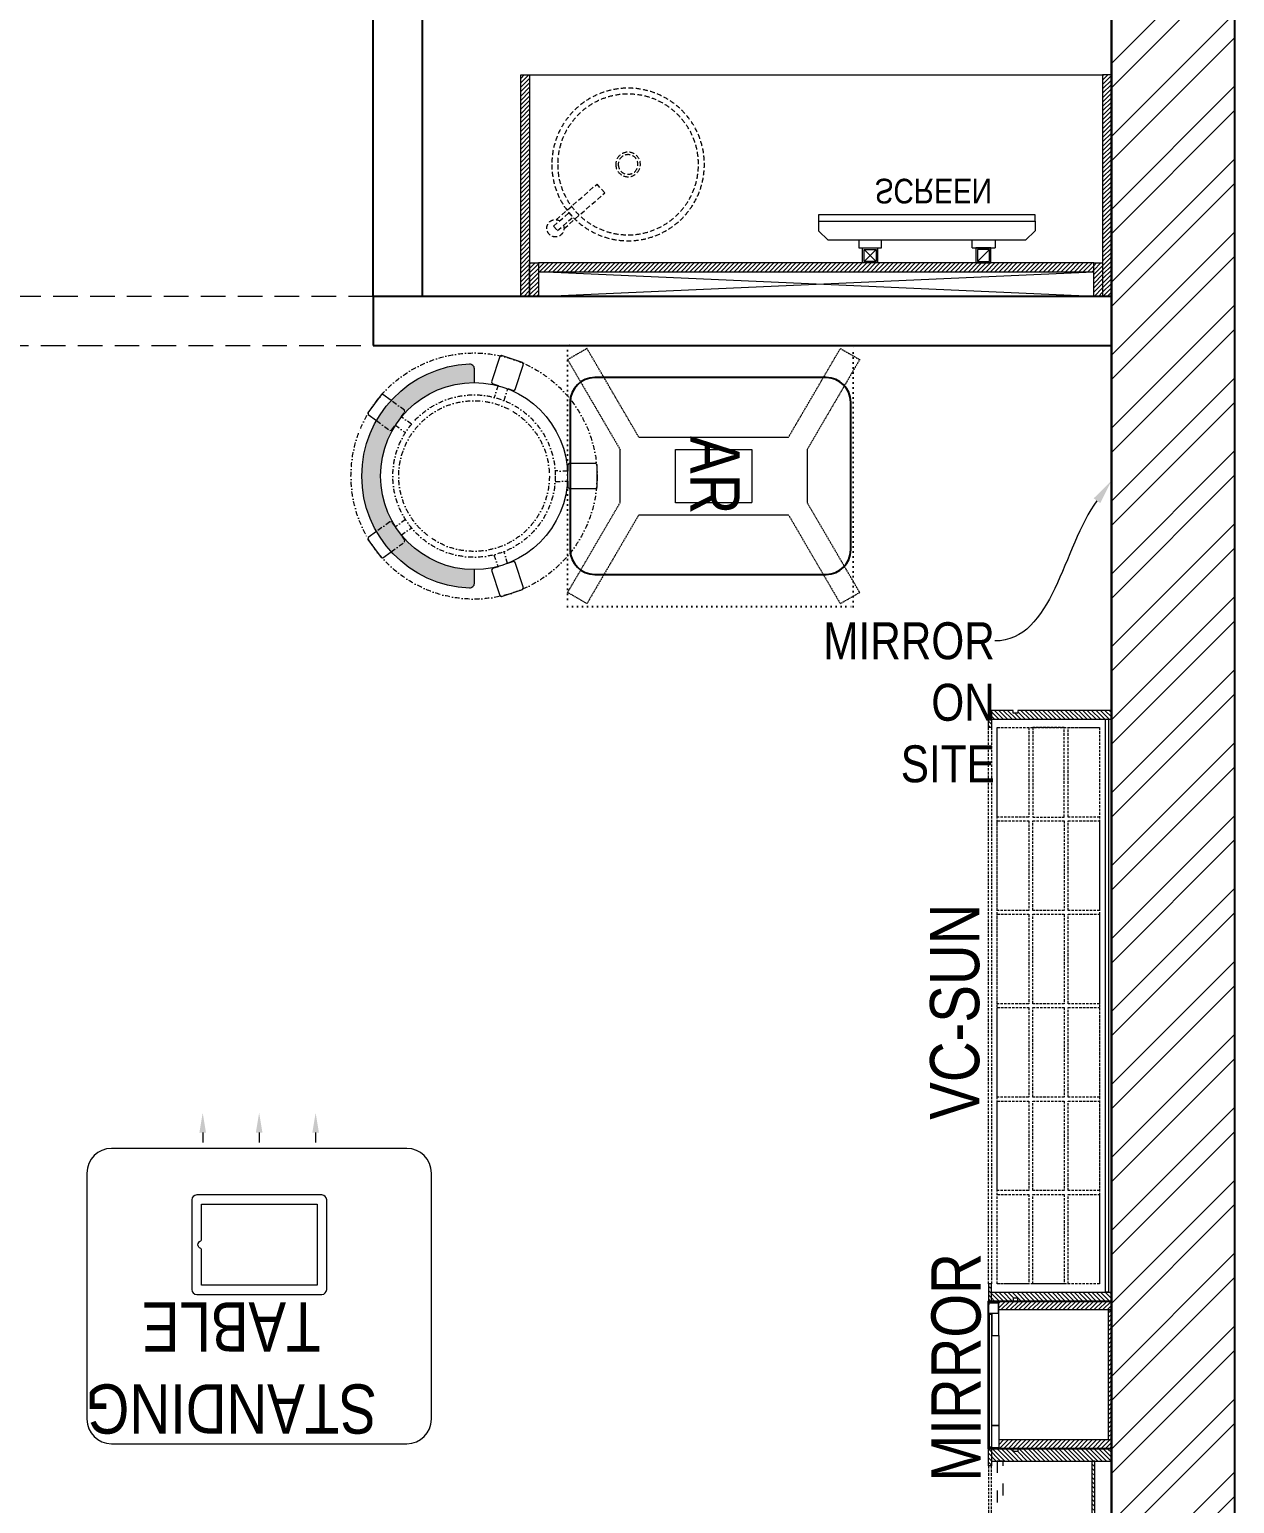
# Model space of a CAD drawing. Header units: millimetres. Extents: x 1837572 to 1844415, y 34323 to 47013.
# Drawn here: x 1841967 to 1844415, y 41380 to 44375 of the extents above; entities that cross this region are included whole.
import ezdxf
from ezdxf import colors
from ezdxf.entities.mleader import LeaderData, LeaderLine
from ezdxf.math import Vec2, Vec3

# ---------------------------------------------------------------- set-up
doc = ezdxf.new("R2010")
doc.units = ezdxf.units.MM
doc.header["$LTSCALE"] = 40
for name, pattern in [('a_p6_plan_L18$0$HIDDEN', [0.375, 0.25, -0.125]), ('ACAD_ISO03W100', [30, 12, -18]), ('DASHDOT2', [0.5, 0.25, -0.125, 0, -0.125]), ('DOT', [0.25, 0, -0.25]), ('HIDDEN2', [0.1875, 0.125, -0.0625])]:
    doc.linetypes.add(name, pattern=pattern)
doc.layers.add('A-WALL', color=1, linetype='Continuous')
for name, color, linetype, lineweight in [('HATCH', 9, 'Continuous', 9), ('LENS-CURTAIN', 5, 'a_p6_plan_L18$0$HIDDEN', 9), ('LENS-DIM', 252, 'Continuous', 5), ('LENS-PARTITION', 21, 'Continuous', 25), ('LENS-TEXT', 31, 'Continuous', 5), ('LENS_TEXT', 31, 'Continuous', 5), ('LK-EQPMT', 3, 'Continuous', 18), ('LK-FF&E FLOOR', 1, 'Continuous', 9), ('LK-FF&E WALL', 1, 'Continuous', 9), ('LK-IT', 3, 'Continuous', 18), ('LN-ELEVATION-1', 81, 'Continuous', 13), ('LN-ELEVATION-2', 103, 'Continuous', 20), ('LN-ELEVATION-3', 125, 'a_p6_plan_L18$0$HIDDEN', 18), ('LN-ELEVATION-4', 145, 'Continuous', 13), ('LN-HATCH', 251, 'Continuous', 0), ('PLANO-TXT', 252, 'Continuous', 5)]:
    doc.layers.add(name, color=color, linetype=linetype, lineweight=lineweight)
doc.styles.add('LK TXT', font='Gill Sans MT Condensed Regular.ttf')
doc.styles.get("Standard").update_dxf_attribs({"font": 'Gill Sans MT Condensed Regular.ttf', "height": 100})
pattern_1 = [(45, (7858054.083674966, 3504049.203216764), (-4.490128060534575, 4.490128060534575), [])]

# ---------------------------------------------------------------- blocks, each defined once
blk = doc.blocks.new('A$Cc8bc48d2')
at = {"layer": 'LN-HATCH'}
h = blk.add_hatch(dxfattribs=at)
h.set_pattern_fill('ANSI32', color=256, scale=11, angle=180)
h.set_pattern_definition([(225, (-4564555.716857644, -36239.9444746708), (74.08711299882052, -74.08711299882054), []), (225, (-4564605.108287643, -36239.9444746708), (74.08711299882052, -74.08711299882054), [])])
h.paths.add_polyline_path([(289.8692375570536, 7876.259052967362), (-2269.130762442015, 7876.259052967362), (-2269.130762442015, 7646.259052967362), (289.8692375579849, 7646.259052967362)])
h.paths.add_polyline_path([(3923.869237557985, 7876.259052967362), (555.8692375570536, 7876.259052967362), (555.8692375579848, 7646.259052967362), (3673.869237557986, 7646.259052967362), (3673.869237557986, -3944.740947032624), (3723.869237557985, -3944.740947032624), (3723.869237557985, -4213.740947032638), (3923.869237557985, -4213.740947032638)])
h.paths.add_polyline_path([(-2689.130762442015, 7416.259052967362), (-2919.130762442015, 7416.259052967362), (-2919.130762442015, -4213.740947032638), (-2689.130762442947, -4213.740947032638)])
at = {"layer": 'A-WALL'}
for p, q in [((3923.869237557985, 7876.259052967362), (3923.869237557985, -4213.740947032638)), ((3673.869237557986, -3944.740947032624), (3673.869237557986, 7646.259052967362)), ((3673.869237557986, 7646.259052967376), (3673.869237557986, -3944.740947032624))]:
    blk.add_line(p, q, dxfattribs=at)
blk = doc.blocks.new('rtf')
at = {"color": 0, "linetype": 'ByBlock', "lineweight": -2}
for p, q in [((16412.5253540573, -172798.8148984113), (16452.40026456733, -172798.8148984113)), ((16412.5253540573, -172810.8148984113), (16412.5253540573, -172798.8148984113)), ((16412.5253540573, -172810.8148984113), (16452.40026456733, -172810.8148984113)), ((16425.26329468148, -172793.1007600746), (16535.26329468148, -172793.1007600746)), ((16535.26329468148, -172793.1007600746), (16535.26329468148, -172817.1007600746)), ((16425.26329468148, -172817.1007600746), (16535.26329468148, -172817.1007600746))]:
    blk.add_line(p, q, dxfattribs=at)
for centre, radius, start, end in [((16412.5253540573, -172805.1007600746), 17.5, 21.05058810897431, 340.9421780194656), ((16444.53660690578, -172804.8148984114), 9.891264419597851, 322.656233941354, 37.34376605891414)]:
    blk.add_arc(centre, radius, start, end, dxfattribs=at)
blk = doc.blocks.new('dsg')
at = {"color": 0, "linetype": 'ByBlock', "lineweight": -2}
for radius in [155, 143, 25, 20]:
    blk.add_circle((11491.5035008227, -171102.5847399924), radius, dxfattribs=at)
blk.add_blockref('rtf', (-5117.472106590168, 1702.9323767405), dxfattribs=at)
blk = doc.blocks.new('CLINIC - CABINET SINK')
at = {"layer": 'LN-HATCH', "ltscale": 0.5}
h = blk.add_hatch(dxfattribs=at)
h.set_pattern_fill('ANSI31', color=256, scale=2)
h.set_pattern_definition([(45, (4052861.500382861, 1708016.355767586), (-4.490128060534575, 4.490128060534575), [])])
h.paths.add_polyline_path([(-563.359543572413, 156.9999999999999), (564.640456427587, 156.9999999999999), (564.640456427587, 174.9999999999999), (-563.359543572413, 174.9999999999999)])
h.paths.add_polyline_path([(582.6404564275869, 225), (600.6404564275869, 225), (600.6404564275869, -225), (582.6404564275869, -225)])
h.paths.add_polyline_path([(564.640456427587, 225), (582.6404564275869, 225), (582.6404564275869, 156.9999999999999), (564.640456427587, 156.9999999999999)])
h.paths.add_polyline_path([(-581.359543572413, 225), (-599.359543572413, 225), (-599.359543572413, -225), (-581.359543572413, -225)])
h.paths.add_polyline_path([(-581.359543572413, 225), (-563.359543572413, 225), (-563.359543572413, 156.9999999999999), (-581.359543572413, 156.9999999999999)])
at = {"layer": 'LN-ELEVATION-1', "ltscale": 0.5}
for points in [[(-581.359543572413, 225), (-599.359543572413, 225), (-599.359543572413, -225), (-581.359543572413, -225)], [(-581.359543572413, 225), (-563.359543572413, 225), (-563.359543572413, 156.9999999999999), (-581.359543572413, 156.9999999999999)], [(564.640456427587, 225), (582.6404564275869, 225), (582.6404564275869, 156.9999999999999), (564.640456427587, 156.9999999999999)], [(582.6404564275869, 225), (600.6404564275869, 225), (600.6404564275869, -225), (582.6404564275869, -225)], [(-563.359543572413, 156.9999999999999), (564.640456427587, 156.9999999999999), (564.640456427587, 174.9999999999999), (-563.359543572413, 174.9999999999999)]]:
    blk.add_lwpolyline(points, close=True, dxfattribs=at)
at = {"layer": 'LN-ELEVATION-2', "ltscale": 0.5}
blk.add_line((582.6404564275869, -225), (-581.359543572413, -225), dxfattribs=at)
at = {"layer": 'LN-HATCH', "ltscale": 0.5}
for p, q in [((564.640456427587, 225), (-563.359543572413, 174.9999999999999)), ((-563.359543572413, 225), (564.640456427587, 174.9999999999999))]:
    blk.add_line(p, q, dxfattribs=at)
at = {"layer": 'LN-ELEVATION-3', "xscale": -1, "rotation": 41.1558274151866}
blk.add_blockref('dsg', (-103569.3304926871, 136346.6509754679), dxfattribs=at)
blk = doc.blocks.new('CLINIC SCREEN')
at = {"layer": 'LK-EQPMT'}
for p, q in [((-103.1090284836336, 42.85441964946222), (-127.4114311772946, 18.55201695591665)), ((-127.4114311772946, 42.85441964946222), (-103.1090284836336, 18.55201695591665)), ((102.7052824410566, 42.85441964946222), (127.007685134602, 18.55201695591665))]:
    blk.add_line(p, q, dxfattribs=at)
at = {"layer": 'LK-EQPMT', "ltscale": 12}
for p, q in [((-220.0000000000082, -19.41163062257681), (-200.5883693773149, 0)), ((200.5883693773149, 0), (-200.5883693773149, 0)), ((-138.5315413423604, 0), (-138.5315413423604, 15.514207008644)), ((-138.5315413423604, 15.514207008644), (-91.98892031613741, 15.514207008644)), ((-91.98892031613741, 15.514207008644), (-91.98892031613741, 0)), ((91.98892031610741, 15.514207008644), (91.98892031610741, 0)), ((91.98892031610741, 15.514207008644), (138.5315413423595, 15.514207008644)), ((138.5315413423595, 0), (138.5315413423595, 15.514207008644)), ((219.9999999999918, -19.41163062257681), (200.5883693773149, 0)), ((-220.0000000000082, -38.82326124538668), (-220.0000000000082, -19.41163062257681)), ((219.9999999999918, -38.82326124538668), (219.9999999999918, -19.41163062257681))]:
    blk.add_line(p, q, dxfattribs=at)
at = {"layer": 'LK-EQPMT'}
for points in [[(-130.4492315140169, 15.51421661919448), (-100.0712281470269, 15.51421661919448), (-100.0712281470269, 45.89221998606814), (-130.4492315140169, 45.89221998606814)], [(-127.4114311772946, 18.55201695591665), (-103.1090284836336, 18.55201695591665), (-103.1090284836336, 42.85441964946222), (-127.4114311772946, 42.85441964946222)], [(130.0454854713243, 15.51421661919448), (99.66748210433435, 15.51421661919448), (99.66748210433435, 45.89221998606814), (130.0454854713243, 45.89221998606814)], [(127.007685134602, 18.55201695591665), (102.7052824410566, 18.55201695591665), (102.7052824410566, 42.85441964946222), (127.007685134602, 42.85441964946222)]]:
    blk.add_lwpolyline(points, close=True, dxfattribs=at)
at = {"layer": 'LK-EQPMT', "ltscale": 12}
blk.add_lwpolyline([(-220.0000000000082, -51.71278328332107), (-220.0000000000082, -38.82326124538668), (219.9999999999918, -38.82326124538668), (219.9999999999918, -51.71278328332107)], close=True, dxfattribs=at)
at = {"layer": 'LK-EQPMT', "ltscale": 12, "insert": (5.199680584678389, -100.4085774972336), "char_height": 50, "attachment_point": 5}
blk.add_mtext_dynamic_manual_height_columns(' SCREEN', width=466.4796511627907, gutter_width=12.5, heights=[0], dxfattribs=at)
blk = doc.blocks.new('AR')
at = {"layer": 'LN-ELEVATION-2', "linetype": 'DOT', "lineweight": 25, "transparency": 33554493}
blk.add_lwpolyline([(0, 13.41378593863919), (530, 13.41378593863919), (530, 593.4137859386392), (0, 593.4137859386392)], close=True, dxfattribs=at)
at = {"layer": 'LN-ELEVATION-2', "lineweight": 25}
blk.add_lwpolyline([(465, 68.22063546301797), (465, 538.2206354630179, 0.4142135623730951), (415, 588.2206354630179), (115, 588.2206354630179, 0.4142135623730951), (65, 538.2206354630179), (65, 68.22063546301797, 0.4142135623730951), (115, 18.22063546301797), (415, 18.22063546301797, 0.4142135623730951)], format="xyb", close=True, dxfattribs=at)
at = {"layer": 'LN-ELEVATION-4', "linetype": 'HIDDEN2', "ltscale": 0.25, "transparency": 33554664}
for points in [[(185.8456009030342, 448.8780772723258), (5.888936847448348, 554.0078910568263), (28.48512306064368, 593.350836840691), (211.0874861851335, 486.6754184374586)], [(344.154399111867, 448.8780772762837), (524.1110631600021, 554.0078910947777), (501.5148769393563, 593.3508368753828), (318.9125138223171, 486.6754184374586)], [(211.0874861851335, 486.6754184376913), (318.9125138223171, 486.6754184376913)], [(185.8456009030342, 144.472759603057), (185.8456009030342, 448.8780772723258)], [(344.154399111867, 448.8780772762837), (344.154399111867, 144.4727595990989)], [(185.8456009030342, 144.472759603057), (5.888936847448348, 39.34294581855647), (28.48512306064368, 3.46917659e-08), (211.0874861851335, 106.6754184379242)], [(344.154399111867, 144.4727595990989), (524.1110631600021, 39.34294578060508), (501.5148769393563, 0), (318.9125138223171, 106.6754184379242)], [(318.9125138223171, 106.6754184376914), (211.0874861851335, 106.6754184376914)]]:
    blk.add_lwpolyline(points, dxfattribs=at)
blk.add_lwpolyline([(210.8456009030342, 373.9866790841333), (319.154399111867, 373.9866790841333), (319.154399111867, 219.3641577917151), (210.8456009030342, 219.3641577917151)], close=True, dxfattribs=at)
blk = doc.blocks.new('DOCTOR STOOL')
at = {"layer": 'HATCH'}
h = blk.add_hatch(dxfattribs=at)
h.set_pattern_fill('ANSI36', color=250)
h.set_pattern_definition([(45, (-689.3997257252789, -1.6298145e-09), (1.683798022700465, 6.173926083235043), [7.9375, -1.587499999999999, 0, -1.587499999999999])])
edge = h.paths.add_edge_path()
edge.add_line((227.9999999995508, 37.80991745903158), (227.9999999995508, 9.119999995687976))
edge.add_arc((218.8799999996107, 9.119999995749478), 9.119999999940092, 267.6119845363388, 359.9999999996136, ccw=False)
edge.add_arc((227.9999999996448, 227.809917461127), 228.000000002257, 92.3880154632688, 267.61198453673126, ccw=False)
edge.add_arc((218.8799999994991, 446.4998349263882), 9.120000000051716, -3.4498270906624384e-10, 92.3880154629299, ccw=False)
edge.add_line((227.9999999995508, 446.4998349263331), (227.9999999995508, 417.8099174629896))
edge.add_arc((227.9999999995508, 227.8099174610106), 190.000000001979, 90, 270)
at = {"layer": 'LN-ELEVATION-1', "color": 1, "ltscale": 100}
for p, q in [((280.216825267778, 470.8199351556545), (263.2765658827273, 419.2080985742269)), ((283.7804025793014, 472.6222848009841), (280.216825267778, 470.8199351556545)), ((326.7280946081726, 458.5258082725714), (283.7804025793014, 472.6222848009841)), ((311.5704969359354, 403.3893210494851), (328.5107563209863, 455.0011576309128)), ((328.5107563209863, 455.0011576309128), (326.7280946081726, 458.5258082725714)), ((39.08480768888887, 393.0010463140122), (12.40669512363752, 356.5114147582037)), ((39.08480768888882, 393.0010463140122), (12.40669512363746, 356.5114147582038)), ((42.98782241378307, 393.6072814048264), (39.08480768888887, 393.0010463140122)), ((42.98782241378307, 393.6072814048264), (39.08480768888882, 393.0010463140122)), ((59.57058497173765, 381.4833769612495), (42.98782241378307, 393.6072814048264)), ((263.2765658827273, 419.2080985742269), (264.9623320118756, 415.8750283533983)), ((264.9623320118756, 415.8750283533983), (277.1938885417335, 411.860334166498)), ((296.5654050509577, 405.5021315508961), (308.1985000452432, 401.6838669878201)), ((308.1985000452432, 401.6838669878201), (311.5704969359354, 403.3893210494851)), ((12.40669512363752, 356.5114147582037), (13.0196255484409, 352.5652946645453)), ((12.40669512363746, 356.5114147582038), (13.0196255484409, 352.5652946645454)), ((13.0196255484409, 352.5652946645454), (29.7154459787677, 340.3587319282719)), ((420.8553691428768, 253.2346719447014), (418.2142363802958, 250.5935391821201)), ((418.2142363802958, 250.5935391821201), (418.2142363802958, 237.7199715119894)), ((475.1762128710516, 253.2346719447014), (420.8553691428768, 253.2346719447014)), ((478, 250.4108848157539), (475.1762128710516, 253.2346719447014)), ((478, 205.2089501102255), (478, 250.4108848157539)), ((418.2142363802958, 217.3316809419539), (418.2142363802958, 205.0879869152431)), ((418.2142363802958, 205.0879869152431), (420.8862147285707, 202.4160085669703)), ((420.8862147285707, 202.4160085669703), (475.2070584567457, 202.4160085669703)), ((475.2070584567457, 202.4160085669703), (478, 205.2089501102255)), ((13.14542959810012, 103.0870834562575), (12.51589555233795, 99.18775892330295)), ((12.51589555233795, 99.18775892330295), (38.97560726018833, 62.53944985644)), ((29.80030336598447, 115.1117353337796), (13.14542959810012, 103.0870834562575)), ((38.97560726018833, 62.53944985644), (42.91799640697923, 61.90296316019987)), ((42.91799640697923, 61.90296316019987), (59.68641968664888, 74.00959664677595)), ((265.1695928365815, 39.88396831355146), (263.4540770094588, 36.51707923991359)), ((263.4540770094588, 36.51707923991359), (280.2401389396941, -15.14511378569341)), ((276.814037965594, 43.66747740659263), (265.1695928365815, 39.88396831355146)), ((308.4479453730848, 53.94595568517189), (296.2044548037813, 49.96780495439072)), ((311.7759667420094, 52.25024394459229), (308.4479453730848, 53.94595568517189)), ((328.5620286722446, 0.5880509189853456), (311.7759667420094, 52.25024394459229)), ((326.7490456010059, -2.970128374224428), (328.5620286722446, 0.5880509189853456)), ((280.2401389396941, -15.14511378569341), (283.7594505281909, -16.93829277038793)), ((283.7594505281909, -16.93829277038793), (326.7490456010059, -2.970128374224428))]:
    blk.add_line(p, q, dxfattribs=at)
at = {"layer": 'LN-ELEVATION-1', "linetype": 'DASHDOT2'}
for p, q in [((277.1938885417335, 411.860334166498), (268.7900486169635, 387.6885337123986)), ((289.0238237874953, 381.1105793348574), (296.5654050509577, 405.5021315508961)), ((86.83876787340999, 361.5472027143797), (59.57058497173759, 381.4833769612495)), ((87.41874672779522, 357.8132288103797), (86.83876787340999, 361.5472027143797)), ((29.71544597876769, 340.3587319282719), (56.87057100806764, 320.505215974099)), ((60.56143954330456, 321.078499494494), (68.15939944607226, 331.4707923056775)), ((68.15939944607226, 331.4707923056775), (88.55121842376921, 316.0087684583668)), ((80.19253728373064, 347.929406650394), (87.41874672779522, 357.8132288103797)), ((101.0598051864781, 333.2195324926688), (80.19253728373064, 347.929406650394)), ((56.87057100806764, 320.505215974099), (60.56143954330456, 321.078499494494)), ((392.6382343793381, 216.8896711079804), (418.2142363802958, 217.3316809419539)), ((418.2142363802958, 237.7199715119894), (392.674698740354, 238.1657657997326)), ((57.18706371601854, 134.8847017249933), (29.80030336598445, 115.1117353337796)), ((60.91750725147699, 134.282433000881), (57.18706371601854, 134.8847017249933)), ((68.08455919950495, 124.3556304041746), (60.91750725147699, 134.282433000881)), ((88.52282127921524, 139.6559804205055), (68.08455919950495, 124.3556304041746)), ((80.019187533744, 107.8254447158111), (101.0258646791657, 122.4411888974116)), ((59.68641968664886, 74.00959664677595), (86.95963052489695, 93.7005814289354)), ((87.55494659853252, 97.38796035055849), (80.019187533744, 107.8254447158111)), ((86.95963052489695, 93.7005814289354), (87.55494659853252, 97.38796035055849)), ((268.4902438431725, 67.85511086587476), (276.814037965594, 43.66747740659263)), ((296.2044548037813, 49.96780495439072), (288.7362802880323, 74.39510638930753))]:
    blk.add_line(p, q, dxfattribs=at)
at = {"layer": 'LN-ELEVATION-1', "color": 1, "ltscale": 100}
blk.add_lwpolyline([(228, 37.80991746066138), (228, 9.11999999731779, -0.4264743413925903), (218.5, 0.0079201031476259, -0.959166304662544), (218.5, 455.611914822366, -0.4264743413925903), (228, 446.4998349279631), (228, 417.8099174646193)], format="xyb", dxfattribs=at)
at = {"layer": 'LN-ELEVATION-1', "linetype": 'DASHDOT2'}
for radius in [250, 165, 153]:
    blk.add_circle((228, 227.8099174629897), radius, dxfattribs=at)
at = {"layer": 'LN-ELEVATION-1', "color": 1, "ltscale": 100}
blk.add_circle((228, 227.8099174629897), 190, dxfattribs=at)
blk = doc.blocks.new('JJ 1200')
at = {"layer": 'LN-HATCH', "ltscale": 0.5}
h = blk.add_hatch(dxfattribs=at)
h.set_pattern_fill('ANSI31', color=256, scale=2)
h.set_pattern_definition([(45, (4097187.330767878, 1708800.267299229), (-4.490128060534575, 4.490128060534575), [])])
h.paths.add_polyline_path([(792.0591651862488, 220), (792.0591651862488, 30), (786.0591651862486, 30), (786.0591651862486, 20), (792.0591651862488, 20), (792.0591651862488, -24), (767.0591651862488, -24), (767.0591651862488, 220)])
h.paths.add_polyline_path([(-382.9408348137513, 180), (767.0591651862488, 180), (767.0591651862488, 186), (-382.9408348137513, 186)])
h.paths.add_polyline_path([(757.0591651862486, -24), (757.0591651862486, -30), (792.0591651862488, -30), (792.0591651862488, -24)])
h.paths.add_polyline_path([(-407.9408348137512, 220), (-407.9408348137512, 30), (-401.9408348137512, 30), (-401.9408348137512, 20), (-407.9408348137512, 20), (-407.9408348137512, -24), (-382.9408348137513, -24), (-382.9408348137513, 220)])
h.paths.add_polyline_path([(-372.9408348137513, -24), (-372.9408348137513, -30), (-407.9408348137512, -30), (-407.9408348137512, -24)])
at = {"layer": 'LN-ELEVATION-1', "ltscale": 0.5}
for points in [[(-407.9408348137512, 220), (-407.9408348137512, 30), (-401.9408348137512, 30), (-401.9408348137512, 20), (-407.9408348137512, 20), (-407.9408348137512, -24), (-382.9408348137513, -24), (-382.9408348137513, 220)], [(792.0591651862488, 220), (792.0591651862488, 30), (786.0591651862486, 30), (786.0591651862486, 20), (792.0591651862488, 20), (792.0591651862488, -24), (767.0591651862488, -24), (767.0591651862488, 220)], [(-382.9408348137513, 180), (767.0591651862488, 180), (767.0591651862488, 186), (-382.9408348137513, 186)], [(-372.9408348137513, -24), (-372.9408348137513, -30), (-407.9408348137512, -30), (-407.9408348137512, -24)], [(757.0591651862486, -24), (757.0591651862486, -30), (792.0591651862488, -30), (792.0591651862488, -24)]]:
    blk.add_lwpolyline(points, close=True, dxfattribs=at)
at = {"layer": 'LN-ELEVATION-3', "ltscale": 0.5}
for p, q in [((767.0591651862488, 220), (-382.9408348137513, 220)), ((757.0591651862486, -24), (-372.9408348137513, -24)), ((-372.9408348137513, -30), (757.0591651862486, -30))]:
    blk.add_line(p, q, dxfattribs=at)
at = {"layer": 'LN-ELEVATION-4', "linetype": 'ACAD_ISO03W100', "ltscale": 0.05}
blk.add_lwpolyline([(767.0591651862488, 0), (-382.9408348137513, 0), (-382.9408348137513, -12), (767.0591651862488, -12)], close=True, dxfattribs=at)
blk = doc.blocks.new('MIRROR')
at = {"layer": 'LN-HATCH', "ltscale": 0.5}
h = blk.add_hatch(dxfattribs=at)
h.set_pattern_fill('ANSI31', color=256, scale=2)
h.set_pattern_definition([(45, (4060433.741624544, 1708720.786904081), (-4.490128060534575, 4.490128060534575), [])])
h.paths.add_polyline_path([(212.944788963403, 101.3407590774622), (230.944788963403, 101.3407590774622), (230.944788963403, -127.6592409225377), (212.944788963403, -127.6592409225377)])
h.paths.add_polyline_path([(230.944788963403, 95.34075907746227), (494.9447889634027, 95.34075907746227), (494.9447889634027, 101.3407590774622), (230.944788963403, 101.3407590774622)])
h.paths.add_polyline_path([(512.9447889634027, 101.3407590774622), (494.9447889634027, 101.3407590774622), (494.9447889634027, -127.6592409225377), (512.9447889634027, -127.6592409225377)])
at = {"layer": 'Defpoints'}
blk.add_lwpolyline([(512.9447889634027, 101.3407590774622), (212.944788963403, 101.3407590774622), (212.944788963403, -148.6592409225377), (512.9447889634027, -148.6592409225377)], close=True, dxfattribs=at)
at = {"layer": 'LN-ELEVATION-1'}
for points in [[(212.944788963403, 101.3407590774622), (230.944788963403, 101.3407590774622), (230.944788963403, -127.6592409225377), (212.944788963403, -127.6592409225377)], [(230.944788963403, 95.34075907746227), (494.9447889634027, 95.34075907746227), (494.9447889634027, 101.3407590774622), (230.944788963403, 101.3407590774622)], [(512.9447889634027, 101.3407590774622), (494.9447889634027, 101.3407590774622), (494.9447889634027, -127.6592409225377), (512.9447889634027, -127.6592409225377)], [(259.944788963403, -141.6592409225377), (259.944788963403, -127.6592409225377), (214.944788963403, -127.6592409225377), (214.944788963403, -148.6592409225377), (223.944788963403, -148.6592409225377), (223.944788963403, -147.1592409225377), (216.444788963403, -147.1592409225377), (216.444788963403, -141.6592409225377)], [(442.944788963403, -141.6592409225377), (442.944788963403, -127.6592409225377), (487.9447889634028, -127.6592409225377), (487.9447889634028, -148.6592409225377), (478.9447889634026, -148.6592409225377), (478.9447889634026, -147.1592409225377), (486.4447889634027, -147.1592409225377), (486.4447889634027, -141.6592409225377)], [(504.944788963403, -148.6592409225377), (504.944788963403, -147.1592409225377), (509.444788963403, -147.1592409225377), (509.444788963403, -129.1592409225377), (487.9447889634028, -129.1592409225377), (487.9447889634028, -127.6592409225377), (510.9447889634028, -127.6592409225377), (510.9447889634028, -148.6592409225377)]]:
    blk.add_lwpolyline(points, close=True, dxfattribs=at)
at = {"layer": 'LN-ELEVATION-2', "color": 4, "lineweight": 0}
blk.add_lwpolyline([(216.444788963403, -141.6592409225377), (486.4447889634027, -141.6592409225377), (486.4447889634027, -147.1592409225377), (216.444788963403, -147.1592409225377)], close=True, dxfattribs=at)
at = {"layer": 'LN-ELEVATION-2'}
blk.add_lwpolyline([(259.944788963403, -141.6592409225377), (442.944788963403, -141.6592409225377), (442.944788963403, -127.6592409225377), (259.944788963403, -127.6592409225377)], close=True, dxfattribs=at)
at = {"layer": 'LN-ELEVATION-4', "ltscale": 0.5}
blk.add_line((478.9447889634026, -148.6592409225377), (223.944788963403, -148.6592409225377), dxfattribs=at)
blk = doc.blocks.new('VC 1200')
at = {"layer": 'LN-HATCH', "ltscale": 0.5}
h = blk.add_hatch(dxfattribs=at)
h.set_pattern_fill('ANSI31', color=256, scale=2)
h.set_pattern_definition([(45, (3760859.752907088, 1795248.935917533), (-4.490128060534575, 4.490128060534575), [])])
h.paths.add_polyline_path([(-1200, 250), (-1200, 60), (-1194, 60), (-1194, 50), (-1200, 50), (-1200, 6), (-1182, 6), (-1182, 250)])
h = blk.add_hatch(dxfattribs=at)
h.set_pattern_fill('ANSI31', color=256, scale=2)
h.set_pattern_definition(pattern_1)
h.paths.add_polyline_path([(0, 250), (0, 60), (-6, 60), (-6, 50), (0, 50), (0, 6), (-18, 6), (-18, 250)])
h = blk.add_hatch(dxfattribs=at)
h.set_pattern_fill('ANSI31', color=256, scale=2)
h.set_pattern_definition([(45, (7858047.083674965, 3504049.203216764), (-4.490128060534575, 4.490128060534575), [])])
h.paths.add_polyline_path([(-1165, 6), (-1165, 0), (-1200, 0), (-1200, 6)])
h = blk.add_hatch(dxfattribs=at)
h.set_pattern_fill('ANSI31', color=256, scale=2)
h.set_pattern_definition(pattern_1)
h.paths.add_polyline_path([(-28, 6), (-28, 0), (0, 0), (0, 6)])
at = {"layer": 'LN-ELEVATION-1', "ltscale": 0.5}
for points in [[(-1200, 250), (-1200, 60), (-1194, 60), (-1194, 50), (-1200, 50), (-1200, 6), (-1182, 6), (-1182, 250)], [(-18, 238), (-1182, 238), (-1182, 244), (-18, 244)], [(0, 250), (0, 60), (-6, 60), (-6, 50), (0, 50), (0, 6), (-18, 6), (-18, 250)], [(-1165, 6), (-1165, 0), (-1200, 0), (-1200, 6)], [(-35, 6), (-35, 0), (0, 0), (0, 6)]]:
    blk.add_lwpolyline(points, close=True, dxfattribs=at)
at = {"layer": 'LN-ELEVATION-3', "ltscale": 0.5}
for p, q in [((-1182, 250), (-18, 250)), ((-1165, 6), (-35, 6)), ((-35, 0), (-1165, 0))]:
    blk.add_line(p, q, dxfattribs=at)
for points in [[(-1165.000000000465, 226), (-35, 226), (-35, 18), (-1165.000000000465, 18)], [(-1165.000000000465, 226), (-983.3333333334886, 226), (-983.3333333334886, 162), (-1165.000000000465, 162)], [(-975.3333333334886, 226), (-793.6666666665112, 226), (-793.6666666665112, 162), (-975.3333333334886, 162)], [(-785.6666666665112, 226), (-603.9999999995342, 226), (-603.9999999995342, 162), (-785.6666666665112, 162)], [(-595.9999999995342, 226), (-414.3333333325572, 226), (-414.3333333325572, 162), (-595.9999999995342, 162)], [(-406.3333333325572, 226), (-224.6666666655801, 226), (-224.6666666655801, 162), (-406.3333333325572, 162)], [(-216.6666666655801, 226), (-34.99999999860302, 226), (-34.99999999860302, 162), (-216.6666666655801, 162)], [(-1165.000000000465, 90), (-983.3333333334886, 90), (-983.3333333334886, 154), (-1165.000000000465, 154)], [(-975.3333333334886, 154), (-793.6666666665112, 154), (-793.6666666665112, 90), (-975.3333333334886, 90)], [(-785.6666666665112, 154), (-603.9999999995342, 154), (-603.9999999995342, 90), (-785.6666666665112, 90)], [(-595.9999999995342, 154), (-414.3333333325572, 154), (-414.3333333325572, 90), (-595.9999999995342, 90)], [(-406.3333333325572, 154), (-224.6666666655801, 154), (-224.6666666655801, 90), (-406.3333333325572, 90)], [(-216.6666666655801, 154), (-34.99999999860302, 154), (-34.99999999860302, 90), (-216.6666666655801, 90)], [(-1165.000000000465, 82), (-983.3333333334886, 82), (-983.3333333334886, 18), (-1165.000000000465, 18)], [(-975.3333333334886, 82), (-793.6666666665112, 82), (-793.6666666665112, 18), (-975.3333333334886, 18)], [(-785.6666666665112, 82), (-603.9999999995342, 82), (-603.9999999995342, 18), (-785.6666666665112, 18)], [(-595.9999999995342, 82), (-414.3333333325572, 82), (-414.3333333325572, 18), (-595.9999999995342, 18)], [(-406.3333333325572, 82), (-224.6666666655801, 82), (-224.6666666655801, 18), (-406.3333333325572, 18)], [(-216.6666666655801, 82), (-34.99999999860302, 82), (-34.99999999860302, 18), (-216.6666666655801, 18)]]:
    blk.add_lwpolyline(points, close=True, dxfattribs=at)
blk = doc.blocks.new('Standing Table 700X600')
at = {"layer": 'LN-ELEVATION-1', "linetype": 'ByBlock', "lineweight": -2}
for p, q in [((-114.7243699021637, -32.29984612949194), (-114.7243699021637, -12)), ((0, -32.29984612949194), (0, -12)), ((114.7243699021637, -32.29984612949194), (114.7243699021637, -12))]:
    blk.add_line(p, q, dxfattribs=at)
at = {"layer": 'LN-ELEVATION-1'}
for points in [[(-127.25, 94.49999999997087), (126.75, 94.49999999997087, 0.4142135623713902), (136.75, 104.4999999999709), (136.75, 286.4999999999709, 0.4142135623713902), (126.75, 296.4999999999709), (-127.25, 296.4999999999709, 0.4142135623713902), (-137.25, 286.4999999999709), (-137.25, 104.4999999999709, 0.4142135623713902)], [(117.25, 185.9606079858495), (117.25, 113.5), (-117.75, 113.5), (-117.75, 277.5), (117.25, 277.5), (117.25, 205.0393920141796, 0.3275382217372251), (118.6499999994412, 203.1315136115008, -0.733799385757267), (118.6500000001397, 187.868486388732, 0.3275382217372252)]]:
    blk.add_lwpolyline(points, format="xyb", close=True, dxfattribs=at)
at = {"layer": 'LN-ELEVATION-1', "linetype": 'ByBlock', "lineweight": -2}
for points in [[(-108.0577032342553, -32.29984612949194), (-121.3910365682095, -32.29984612949194), (-114.7243699021637, -72.29984612949193)], [(6.666666666977107, -32.29984612949194), (-6.666666666045784, -32.29984612949194), (0, -72.29984612949193)], [(121.3910365691408, -32.29984612949194), (108.0577032361179, -32.29984612949194), (114.7243699021637, -72.29984612949193)]]:
    blk.add_solid(points, dxfattribs=at)
at = {"layer": 'LN-ELEVATION-2'}
blk.add_lwpolyline([(-300, 0), (300, 0, 0.4142135623725836), (350, 50), (350, 550, 0.4142135623725836), (300, 600), (-300, 600, 0.4142135623725837), (-350, 550), (-350, 50, 0.4142135623725836)], format="xyb", close=True, dxfattribs=at)
at = {"layer": 'LENS-TEXT', "color": 7, "linetype": 'Continuous', "ltscale": 3, "insert": (56.76527249882929, 445.9141869283921), "char_height": 100, "width": 783.9636358173434, "attachment_point": 5, "style": 'LK TXT'}
blk.add_mtext('STANDING TABLE', dxfattribs=at)

msp = doc.modelspace()

# ---------------------------------------------------------------- linework, layer by layer
at = {"layer": 'LENS-CURTAIN', "ltscale": 5}
msp.add_lwpolyline([(1841915.399562283, 43732.58438128456), (1842665.399562282, 43732.58438128456), (1842665.399562282, 43832.58438128457), (1841915.399562283, 43832.58438128457)], close=True, dxfattribs=at)
at = {"layer": 'LENS-PARTITION'}
for points in [[(1842665.399562282, 44430.31929631457), (1842765.399562282, 44430.31929631457), (1842765.399562282, 43832.58438128457), (1842665.399562282, 43832.58438128457)], [(1842665.399562282, 43732.58438128456), (1844165.399562282, 43732.58438128456), (1844165.399562282, 43832.58438128457), (1842665.399562282, 43832.58438128457)]]:
    msp.add_lwpolyline(points, close=True, dxfattribs=at)

# ---------------------------------------------------------------- block references
at = {"layer": 'LENS-DIM'}
msp.add_blockref('A$Cc8bc48d2', (1840491.530324724, 39136.32532831721), dxfattribs=at)
at = {"layer": 'LK-EQPMT', "rotation": 89.99999999999999}
msp.add_blockref('AR', (1843653.896107705, 43202.58438128472), dxfattribs=at)
at = {"layer": 'LK-FF&E FLOOR'}
msp.add_blockref('DOCTOR STOOL', (1842642.482321766, 43239.77446382173), dxfattribs=at)
at = {"layer": 'LK-FF&E FLOOR', "rotation": 180}
msp.add_blockref('Standing Table 700X600', (1842433.899562282, 42101.58438128453), dxfattribs=at)
at = {"layer": 'LK-FF&E WALL'}
for name, p, rotation in [('CLINIC - CABINET SINK', (1843566.04001871, 44057.58438128457), 180), ('VC 1200', (1843915.399562282, 41791.58438128458), 270), ('JJ 1200', (1843945.399562283, 41083.64354647083), 270)]:
    msp.add_blockref(name, p, dxfattribs=dict(at, rotation=rotation))
at = {"layer": 'LK-FF&E WALL', "xscale": -1, "rotation": 270}
msp.add_blockref('MIRROR', (1844064.058803205, 41278.63959232117), dxfattribs=at)
at = {"layer": 'LK-IT', "xscale": -1, "rotation": 180}
msp.add_blockref('CLINIC SCREEN', (1843790.399562282, 43946.47660126016), dxfattribs=at)

# ---------------------------------------------------------------- texts
at = {"layer": 'LENS-TEXT', "color": 0, "linetype": 'Continuous', "ltscale": 3, "insert": (1843359.966765825, 43469.24141819267), "char_height": 100, "attachment_point": 5, "rotation": 269.99999999999994, "style": 'LK TXT'}
msp.add_mtext_dynamic_manual_height_columns('AR', width=237.4408088319178, gutter_width=12.5, heights=[0], dxfattribs=at)
at = {"layer": 'LENS_TEXT', "linetype": 'Continuous', "ltscale": 3, "insert": (1843850.210750843, 41656.7116013615), "char_height": 100, "width": 324.4738372093023, "attachment_point": 5, "rotation": 89.99999999999999, "style": 'LK TXT'}
msp.add_mtext('{\\C7;MIRROR}', dxfattribs=at)
at = {"layer": 'PLANO-TXT', "linetype": 'Continuous', "ltscale": 3, "insert": (1843847.537381839, 42379.32165042401), "char_height": 100, "width": 244.6773255813953, "attachment_point": 5, "rotation": 89.99999999999993, "style": 'LK TXT'}
msp.add_mtext('VC-SUN', dxfattribs=at)

# ---------------------------------------------------------------- leaders
at = {"layer": 'LENS_TEXT', "color": 1, "linetype": 'Continuous', "ltscale": 3, "true_color": 0xf50000}
ml = msp.add_multileader_mtext('Standard', dxfattribs=at)
ml.set_content('\\pxqr,t3;{\\C256;MIRROR ON SITE}', color=1)
ml.set_leader_properties(color=256, linetype='ByLayer', lineweight=-1)
ml.build(insert=Vec2(0, 0))
ml.multileader.update_dxf_attribs({"leader_type": 2, "dogleg_length": 0.36, "arrow_head_size": 50})
ctx = ml.context
ctx.base_point, ctx.char_height, ctx.arrow_head_size, ctx.landing_gap_size, ctx.plane_origin, ctx.plane_x_axis, ctx.plane_y_axis = Vec3(1843678.389780377, 43132.52710821935), 75, 50, 0.09, Vec3(1841564.247387385, 45162.80561998406), Vec3(1, -4e-16), Vec3(4e-16, 1)
ctx.text_align_type = 2
notes = []
notes.append((ctx, [(1, (1, 1, 0), (1843928.729925725, 43132.52710821935), (-1, 4e-16), 0.36, [(1, [(1844165.399562282, 43457.98330517785)], 0, [])])]))
ctx.mtext.insert, ctx.mtext.text_direction, ctx.mtext.width, ctx.mtext.alignment, ctx.mtext.flow_direction = Vec3(1843928.279925724, 43170.51766054495), Vec3(1, -4e-16), 289.5442082885826, 3, 5
for ctx, leaders in notes:
    for number, flags, end, landing, length, lines in leaders:
        leader = LeaderData()
        leader.index, (leader.has_last_leader_line, leader.has_dogleg_vector, leader.attachment_direction) = number, flags
        leader.last_leader_point, leader.dogleg_vector, leader.dogleg_length = Vec3(end), Vec3(landing), length
        for number, points, colour, breaks in lines:
            line = LeaderLine()
            line.index, line.vertices, line.color, line.breaks = number, Vec3.list(points), colors.encode_raw_color(colour), breaks
            leader.lines.append(line)
        ctx.leaders.append(leader)

doc.saveas('drawing.dxf')
